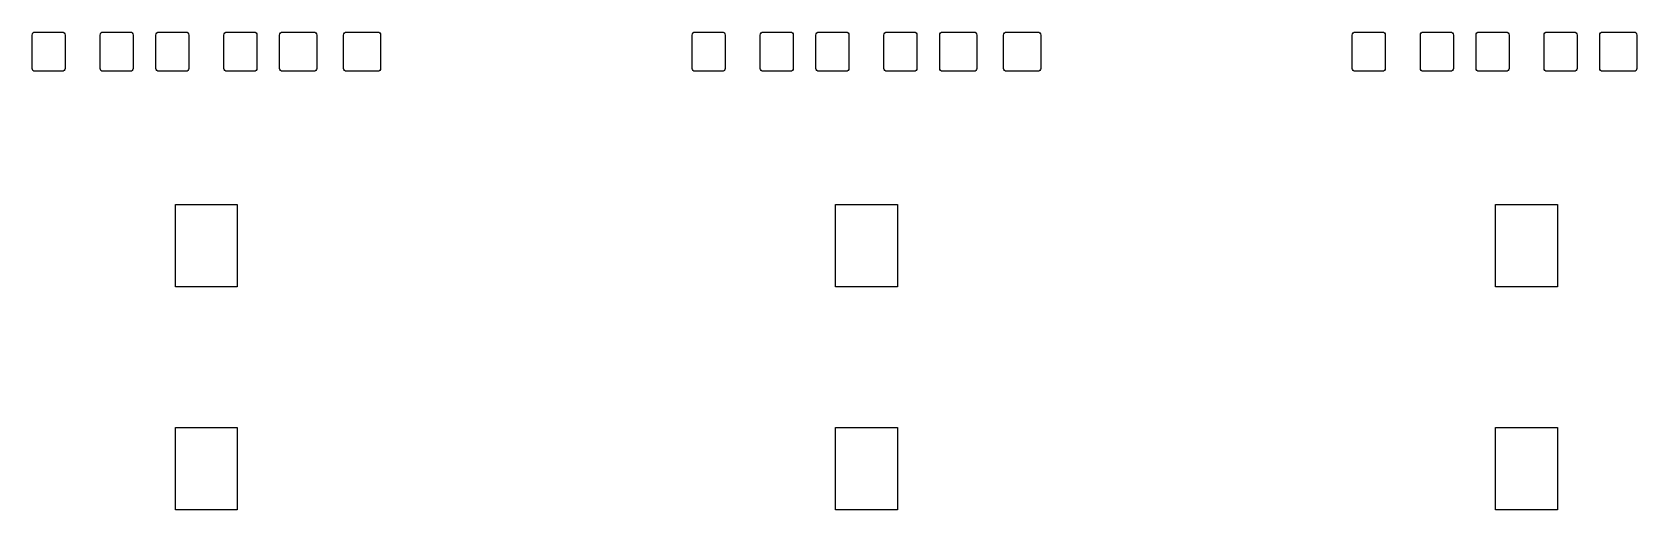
# Model space of a CAD drawing. Header units: inches. Extents: x 4.52 to 7.77, y -6.01 to -2.23.
# Drawn here: x 4.578 to 6.109, y -5.969 to -5.513 of the extents above; entities that cross this region are included whole.
import ezdxf

# ---------------------------------------------------------------- set-up
doc = ezdxf.new("R2010")
doc.units = ezdxf.units.IN
doc.header["$MEASUREMENT"] = 0
doc.layers.add('F.Paste', color=253, linetype='CONTINUOUS', true_color=0xb4a09a)

msp = doc.modelspace()

# ---------------------------------------------------------------- linework, layer by layer
at = {"layer": 'F.Paste', "linetype": 'CONTINUOUS'}
for p, q in [((4.5786, -5.5136), (4.5795, -5.513)), ((4.5795, -5.513), (4.5806, -5.5128)), ((4.5806, -5.5128), (4.6064, -5.5128)), ((4.6064, -5.5128), (4.6075, -5.513)), ((4.6075, -5.513), (4.6084, -5.5136)), ((4.6435, -5.5136), (4.6444, -5.513)), ((4.6444, -5.513), (4.6455, -5.5128)), ((4.6455, -5.5128), (4.6714, -5.5128)), ((4.6714, -5.5128), (4.6725, -5.513)), ((4.6725, -5.513), (4.6734, -5.5136)), ((4.6967, -5.5136), (4.6976, -5.513)), ((4.6976, -5.513), (4.6987, -5.5128)), ((4.6987, -5.5128), (4.7246, -5.5128)), ((4.7246, -5.5128), (4.7256, -5.513)), ((4.7256, -5.513), (4.7265, -5.5136)), ((4.7616, -5.5136), (4.7626, -5.513)), ((4.7626, -5.513), (4.7636, -5.5128)), ((4.7636, -5.5128), (4.7895, -5.5128)), ((4.7895, -5.5128), (4.7906, -5.513)), ((4.7906, -5.513), (4.7915, -5.5136)), ((4.8148, -5.5136), (4.8157, -5.513)), ((4.8157, -5.513), (4.8168, -5.5128)), ((4.8168, -5.5128), (4.8466, -5.5128)), ((4.8466, -5.5128), (4.8477, -5.513)), ((4.8477, -5.513), (4.8486, -5.5136)), ((4.8758, -5.5136), (4.8767, -5.513)), ((4.8767, -5.513), (4.8778, -5.5128)), ((4.8778, -5.5128), (4.9076, -5.5128)), ((4.9076, -5.5128), (4.9087, -5.513)), ((4.9087, -5.513), (4.9096, -5.5136)), ((5.2085, -5.5136), (5.2094, -5.513)), ((5.2094, -5.513), (5.2105, -5.5128)), ((5.2105, -5.5128), (5.2364, -5.5128)), ((5.2364, -5.5128), (5.2374, -5.513)), ((5.2374, -5.513), (5.2384, -5.5136)), ((5.2735, -5.5136), (5.2744, -5.513)), ((5.2744, -5.513), (5.2754, -5.5128)), ((5.2754, -5.5128), (5.3013, -5.5128)), ((5.3013, -5.5128), (5.3024, -5.513)), ((5.3024, -5.513), (5.3033, -5.5136)), ((5.3266, -5.5136), (5.3275, -5.513)), ((5.3275, -5.513), (5.3286, -5.5128)), ((5.3286, -5.5128), (5.3545, -5.5128)), ((5.3545, -5.5128), (5.3556, -5.513)), ((5.3556, -5.513), (5.3565, -5.5136)), ((5.3916, -5.5136), (5.3925, -5.513)), ((5.3925, -5.513), (5.3936, -5.5128)), ((5.3936, -5.5128), (5.4194, -5.5128)), ((5.4194, -5.5128), (5.4205, -5.513)), ((5.4205, -5.513), (5.4214, -5.5136)), ((5.4447, -5.5136), (5.4456, -5.513)), ((5.4456, -5.513), (5.4467, -5.5128)), ((5.4467, -5.5128), (5.4765, -5.5128)), ((5.4765, -5.5128), (5.4776, -5.513)), ((5.4776, -5.513), (5.4785, -5.5136)), ((5.5057, -5.5136), (5.5067, -5.513)), ((5.5067, -5.513), (5.5077, -5.5128)), ((5.5077, -5.5128), (5.5376, -5.5128)), ((5.5376, -5.5128), (5.5386, -5.513)), ((5.5386, -5.513), (5.5395, -5.5136)), ((5.8384, -5.5136), (5.8393, -5.513)), ((5.8393, -5.513), (5.8404, -5.5128)), ((5.8404, -5.5128), (5.8663, -5.5128)), ((5.8663, -5.5128), (5.8674, -5.513)), ((5.8674, -5.513), (5.8683, -5.5136)), ((5.9034, -5.5136), (5.9043, -5.513)), ((5.9043, -5.513), (5.9054, -5.5128)), ((5.9054, -5.5128), (5.9313, -5.5128)), ((5.9313, -5.5128), (5.9323, -5.513)), ((5.9323, -5.513), (5.9332, -5.5136)), ((5.9565, -5.5136), (5.9574, -5.513)), ((5.9574, -5.513), (5.9585, -5.5128)), ((5.9585, -5.5128), (5.9844, -5.5128)), ((5.9844, -5.5128), (5.9855, -5.513)), ((5.9855, -5.513), (5.9864, -5.5136)), ((6.0215, -5.5136), (6.0224, -5.513)), ((6.0224, -5.513), (6.0235, -5.5128)), ((6.0235, -5.5128), (6.0494, -5.5128)), ((6.0494, -5.5128), (6.0504, -5.513)), ((6.0504, -5.513), (6.0513, -5.5136)), ((6.0746, -5.5136), (6.0755, -5.513)), ((6.0755, -5.513), (6.0766, -5.5128)), ((6.0766, -5.5128), (6.1064, -5.5128)), ((6.1064, -5.5128), (6.1075, -5.513)), ((6.1075, -5.513), (6.1084, -5.5136)), ((4.5778, -5.5156), (4.578, -5.5145)), ((4.5778, -5.5474), (4.5778, -5.5156)), ((4.578, -5.5145), (4.5786, -5.5136)), ((4.6084, -5.5136), (4.609, -5.5145)), ((4.609, -5.5145), (4.6093, -5.5156)), ((4.6093, -5.5156), (4.6093, -5.5474)), ((4.6427, -5.5156), (4.6429, -5.5145)), ((4.6427, -5.5474), (4.6427, -5.5156)), ((4.6429, -5.5145), (4.6435, -5.5136)), ((4.6734, -5.5136), (4.674, -5.5145)), ((4.674, -5.5145), (4.6742, -5.5156)), ((4.6742, -5.5156), (4.6742, -5.5474)), ((4.6959, -5.5156), (4.6961, -5.5145)), ((4.6959, -5.5474), (4.6959, -5.5156)), ((4.6961, -5.5145), (4.6967, -5.5136)), ((4.7265, -5.5136), (4.7271, -5.5145)), ((4.7271, -5.5145), (4.7274, -5.5156)), ((4.7274, -5.5156), (4.7274, -5.5474)), ((4.7608, -5.5156), (4.761, -5.5145)), ((4.7608, -5.5474), (4.7608, -5.5156)), ((4.761, -5.5145), (4.7616, -5.5136)), ((4.7915, -5.5136), (4.7921, -5.5145)), ((4.7921, -5.5145), (4.7923, -5.5156)), ((4.7923, -5.5156), (4.7923, -5.5474)), ((4.814, -5.5156), (4.8142, -5.5145)), ((4.814, -5.5474), (4.814, -5.5156)), ((4.8142, -5.5145), (4.8148, -5.5136)), ((4.8486, -5.5136), (4.8492, -5.5145)), ((4.8492, -5.5145), (4.8494, -5.5156)), ((4.8494, -5.5156), (4.8494, -5.5474)), ((4.875, -5.5156), (4.8752, -5.5145)), ((4.875, -5.5474), (4.875, -5.5156)), ((4.8752, -5.5145), (4.8758, -5.5136)), ((4.9096, -5.5136), (4.9102, -5.5145)), ((4.9102, -5.5145), (4.9104, -5.5156)), ((4.9104, -5.5156), (4.9104, -5.5474)), ((5.2077, -5.5156), (5.2079, -5.5145)), ((5.2077, -5.5474), (5.2077, -5.5156)), ((5.2079, -5.5145), (5.2085, -5.5136)), ((5.2384, -5.5136), (5.239, -5.5145)), ((5.239, -5.5145), (5.2392, -5.5156)), ((5.2392, -5.5156), (5.2392, -5.5474)), ((5.2726, -5.5156), (5.2729, -5.5145)), ((5.2726, -5.5474), (5.2726, -5.5156)), ((5.2729, -5.5145), (5.2735, -5.5136)), ((5.3033, -5.5136), (5.3039, -5.5145)), ((5.3039, -5.5145), (5.3041, -5.5156)), ((5.3041, -5.5156), (5.3041, -5.5474)), ((5.3258, -5.5156), (5.326, -5.5145)), ((5.3258, -5.5474), (5.3258, -5.5156)), ((5.326, -5.5145), (5.3266, -5.5136)), ((5.3565, -5.5136), (5.3571, -5.5145)), ((5.3571, -5.5145), (5.3573, -5.5156)), ((5.3573, -5.5156), (5.3573, -5.5474)), ((5.3907, -5.5156), (5.391, -5.5145)), ((5.3907, -5.5474), (5.3907, -5.5156)), ((5.391, -5.5145), (5.3916, -5.5136)), ((5.4214, -5.5136), (5.422, -5.5145)), ((5.422, -5.5145), (5.4222, -5.5156)), ((5.4222, -5.5156), (5.4222, -5.5474)), ((5.4439, -5.5156), (5.4441, -5.5145)), ((5.4439, -5.5474), (5.4439, -5.5156)), ((5.4441, -5.5145), (5.4447, -5.5136)), ((5.4785, -5.5136), (5.4791, -5.5145)), ((5.4791, -5.5145), (5.4793, -5.5156)), ((5.4793, -5.5156), (5.4793, -5.5474)), ((5.5049, -5.5156), (5.5051, -5.5145)), ((5.5049, -5.5474), (5.5049, -5.5156)), ((5.5051, -5.5145), (5.5057, -5.5136)), ((5.5395, -5.5136), (5.5401, -5.5145)), ((5.5401, -5.5145), (5.5404, -5.5156)), ((5.5404, -5.5156), (5.5404, -5.5474)), ((5.8376, -5.5156), (5.8378, -5.5145)), ((5.8376, -5.5474), (5.8376, -5.5156)), ((5.8378, -5.5145), (5.8384, -5.5136)), ((5.8683, -5.5136), (5.8689, -5.5145)), ((5.8689, -5.5145), (5.8691, -5.5156)), ((5.8691, -5.5156), (5.8691, -5.5474)), ((5.9026, -5.5156), (5.9028, -5.5145)), ((5.9026, -5.5474), (5.9026, -5.5156)), ((5.9028, -5.5145), (5.9034, -5.5136)), ((5.9332, -5.5136), (5.9338, -5.5145)), ((5.9338, -5.5145), (5.9341, -5.5156)), ((5.9341, -5.5156), (5.9341, -5.5474)), ((5.9557, -5.5156), (5.9559, -5.5145)), ((5.9557, -5.5474), (5.9557, -5.5156)), ((5.9559, -5.5145), (5.9565, -5.5136)), ((5.9864, -5.5136), (5.987, -5.5145)), ((5.987, -5.5145), (5.9872, -5.5156)), ((5.9872, -5.5156), (5.9872, -5.5474)), ((6.0207, -5.5156), (6.0209, -5.5145)), ((6.0207, -5.5474), (6.0207, -5.5156)), ((6.0209, -5.5145), (6.0215, -5.5136)), ((6.0513, -5.5136), (6.052, -5.5145)), ((6.052, -5.5145), (6.0522, -5.5156)), ((6.0522, -5.5156), (6.0522, -5.5474)), ((6.0738, -5.5156), (6.074, -5.5145)), ((6.0738, -5.5474), (6.0738, -5.5156)), ((6.074, -5.5145), (6.0746, -5.5136)), ((6.1084, -5.5136), (6.109, -5.5145)), ((6.109, -5.5145), (6.1093, -5.5156)), ((6.1093, -5.5156), (6.1093, -5.5474)), ((4.578, -5.5485), (4.5778, -5.5474)), ((4.5786, -5.5494), (4.578, -5.5485)), ((4.5795, -5.55), (4.5786, -5.5494)), ((4.5806, -5.5502), (4.5795, -5.55)), ((4.6064, -5.5502), (4.5806, -5.5502)), ((4.6075, -5.55), (4.6064, -5.5502)), ((4.6084, -5.5494), (4.6075, -5.55)), ((4.609, -5.5485), (4.6084, -5.5494)), ((4.6093, -5.5474), (4.609, -5.5485)), ((4.6429, -5.5485), (4.6427, -5.5474)), ((4.6435, -5.5494), (4.6429, -5.5485)), ((4.6444, -5.55), (4.6435, -5.5494)), ((4.6455, -5.5502), (4.6444, -5.55)), ((4.6714, -5.5502), (4.6455, -5.5502)), ((4.6725, -5.55), (4.6714, -5.5502)), ((4.6734, -5.5494), (4.6725, -5.55)), ((4.674, -5.5485), (4.6734, -5.5494)), ((4.6742, -5.5474), (4.674, -5.5485)), ((4.6961, -5.5485), (4.6959, -5.5474)), ((4.6967, -5.5494), (4.6961, -5.5485)), ((4.6976, -5.55), (4.6967, -5.5494)), ((4.6987, -5.5502), (4.6976, -5.55)), ((4.7246, -5.5502), (4.6987, -5.5502)), ((4.7256, -5.55), (4.7246, -5.5502)), ((4.7265, -5.5494), (4.7256, -5.55)), ((4.7271, -5.5485), (4.7265, -5.5494)), ((4.7274, -5.5474), (4.7271, -5.5485)), ((4.761, -5.5485), (4.7608, -5.5474)), ((4.7616, -5.5494), (4.761, -5.5485)), ((4.7626, -5.55), (4.7616, -5.5494)), ((4.7636, -5.5502), (4.7626, -5.55)), ((4.7895, -5.5502), (4.7636, -5.5502)), ((4.7906, -5.55), (4.7895, -5.5502)), ((4.7915, -5.5494), (4.7906, -5.55)), ((4.7921, -5.5485), (4.7915, -5.5494)), ((4.7923, -5.5474), (4.7921, -5.5485)), ((4.8142, -5.5485), (4.814, -5.5474)), ((4.8148, -5.5494), (4.8142, -5.5485)), ((4.8157, -5.55), (4.8148, -5.5494)), ((4.8168, -5.5502), (4.8157, -5.55)), ((4.8466, -5.5502), (4.8168, -5.5502)), ((4.8477, -5.55), (4.8466, -5.5502)), ((4.8486, -5.5494), (4.8477, -5.55)), ((4.8492, -5.5485), (4.8486, -5.5494)), ((4.8494, -5.5474), (4.8492, -5.5485)), ((4.8752, -5.5485), (4.875, -5.5474)), ((4.8758, -5.5494), (4.8752, -5.5485)), ((4.8767, -5.55), (4.8758, -5.5494)), ((4.8778, -5.5502), (4.8767, -5.55)), ((4.9076, -5.5502), (4.8778, -5.5502)), ((4.9087, -5.55), (4.9076, -5.5502)), ((4.9096, -5.5494), (4.9087, -5.55)), ((4.9102, -5.5485), (4.9096, -5.5494)), ((4.9104, -5.5474), (4.9102, -5.5485)), ((5.2079, -5.5485), (5.2077, -5.5474)), ((5.2085, -5.5494), (5.2079, -5.5485)), ((5.2094, -5.55), (5.2085, -5.5494)), ((5.2105, -5.5502), (5.2094, -5.55)), ((5.2364, -5.5502), (5.2105, -5.5502)), ((5.2374, -5.55), (5.2364, -5.5502)), ((5.2384, -5.5494), (5.2374, -5.55)), ((5.239, -5.5485), (5.2384, -5.5494)), ((5.2392, -5.5474), (5.239, -5.5485)), ((5.2729, -5.5485), (5.2726, -5.5474)), ((5.2735, -5.5494), (5.2729, -5.5485)), ((5.2744, -5.55), (5.2735, -5.5494)), ((5.2754, -5.5502), (5.2744, -5.55)), ((5.3013, -5.5502), (5.2754, -5.5502)), ((5.3024, -5.55), (5.3013, -5.5502)), ((5.3033, -5.5494), (5.3024, -5.55)), ((5.3039, -5.5485), (5.3033, -5.5494)), ((5.3041, -5.5474), (5.3039, -5.5485)), ((5.326, -5.5485), (5.3258, -5.5474)), ((5.3266, -5.5494), (5.326, -5.5485)), ((5.3275, -5.55), (5.3266, -5.5494)), ((5.3286, -5.5502), (5.3275, -5.55)), ((5.3545, -5.5502), (5.3286, -5.5502)), ((5.3556, -5.55), (5.3545, -5.5502)), ((5.3565, -5.5494), (5.3556, -5.55)), ((5.3571, -5.5485), (5.3565, -5.5494)), ((5.3573, -5.5474), (5.3571, -5.5485)), ((5.391, -5.5485), (5.3907, -5.5474)), ((5.3916, -5.5494), (5.391, -5.5485)), ((5.3925, -5.55), (5.3916, -5.5494)), ((5.3936, -5.5502), (5.3925, -5.55)), ((5.4194, -5.5502), (5.3936, -5.5502)), ((5.4205, -5.55), (5.4194, -5.5502)), ((5.4214, -5.5494), (5.4205, -5.55)), ((5.422, -5.5485), (5.4214, -5.5494)), ((5.4222, -5.5474), (5.422, -5.5485)), ((5.4441, -5.5485), (5.4439, -5.5474)), ((5.4447, -5.5494), (5.4441, -5.5485)), ((5.4456, -5.55), (5.4447, -5.5494)), ((5.4467, -5.5502), (5.4456, -5.55)), ((5.4765, -5.5502), (5.4467, -5.5502)), ((5.4776, -5.55), (5.4765, -5.5502)), ((5.4785, -5.5494), (5.4776, -5.55)), ((5.4791, -5.5485), (5.4785, -5.5494)), ((5.4793, -5.5474), (5.4791, -5.5485)), ((5.5051, -5.5485), (5.5049, -5.5474)), ((5.5057, -5.5494), (5.5051, -5.5485)), ((5.5067, -5.55), (5.5057, -5.5494)), ((5.5077, -5.5502), (5.5067, -5.55)), ((5.5376, -5.5502), (5.5077, -5.5502)), ((5.5386, -5.55), (5.5376, -5.5502)), ((5.5395, -5.5494), (5.5386, -5.55)), ((5.5401, -5.5485), (5.5395, -5.5494)), ((5.5404, -5.5474), (5.5401, -5.5485)), ((5.8378, -5.5485), (5.8376, -5.5474)), ((5.8384, -5.5494), (5.8378, -5.5485)), ((5.8393, -5.55), (5.8384, -5.5494)), ((5.8404, -5.5502), (5.8393, -5.55)), ((5.8663, -5.5502), (5.8404, -5.5502)), ((5.8674, -5.55), (5.8663, -5.5502)), ((5.8683, -5.5494), (5.8674, -5.55)), ((5.8689, -5.5485), (5.8683, -5.5494)), ((5.8691, -5.5474), (5.8689, -5.5485)), ((5.9028, -5.5485), (5.9026, -5.5474)), ((5.9034, -5.5494), (5.9028, -5.5485)), ((5.9043, -5.55), (5.9034, -5.5494)), ((5.9054, -5.5502), (5.9043, -5.55)), ((5.9313, -5.5502), (5.9054, -5.5502)), ((5.9323, -5.55), (5.9313, -5.5502)), ((5.9332, -5.5494), (5.9323, -5.55)), ((5.9338, -5.5485), (5.9332, -5.5494)), ((5.9341, -5.5474), (5.9338, -5.5485)), ((5.9559, -5.5485), (5.9557, -5.5474)), ((5.9565, -5.5494), (5.9559, -5.5485)), ((5.9574, -5.55), (5.9565, -5.5494)), ((5.9585, -5.5502), (5.9574, -5.55)), ((5.9844, -5.5502), (5.9585, -5.5502)), ((5.9855, -5.55), (5.9844, -5.5502)), ((5.9864, -5.5494), (5.9855, -5.55)), ((5.987, -5.5485), (5.9864, -5.5494)), ((5.9872, -5.5474), (5.987, -5.5485)), ((6.0209, -5.5485), (6.0207, -5.5474)), ((6.0215, -5.5494), (6.0209, -5.5485)), ((6.0224, -5.55), (6.0215, -5.5494)), ((6.0235, -5.5502), (6.0224, -5.55)), ((6.0494, -5.5502), (6.0235, -5.5502)), ((6.0504, -5.55), (6.0494, -5.5502)), ((6.0513, -5.5494), (6.0504, -5.55)), ((6.052, -5.5485), (6.0513, -5.5494)), ((6.0522, -5.5474), (6.052, -5.5485)), ((6.074, -5.5485), (6.0738, -5.5474)), ((6.0746, -5.5494), (6.074, -5.5485)), ((6.0755, -5.55), (6.0746, -5.5494)), ((6.0766, -5.5502), (6.0755, -5.55)), ((6.1064, -5.5502), (6.0766, -5.5502)), ((6.1075, -5.55), (6.1064, -5.5502)), ((6.1084, -5.5494), (6.1075, -5.55)), ((6.109, -5.5485), (6.1084, -5.5494)), ((6.1093, -5.5474), (6.109, -5.5485)), ((4.7146, -5.7559), (4.7146, -5.6772)), ((4.7146, -5.6772), (4.7736, -5.6772)), ((4.7736, -5.6772), (4.7736, -5.7559)), ((5.3445, -5.7559), (5.3445, -5.6772)), ((5.3445, -5.6772), (5.4035, -5.6772)), ((5.4035, -5.6772), (5.4035, -5.7559)), ((5.9744, -5.7559), (5.9744, -5.6772)), ((5.9744, -5.6772), (6.0335, -5.6772)), ((6.0335, -5.6772), (6.0335, -5.7559)), ((4.7736, -5.7559), (4.7146, -5.7559)), ((5.4035, -5.7559), (5.3445, -5.7559)), ((6.0335, -5.7559), (5.9744, -5.7559)), ((4.7146, -5.9685), (4.7146, -5.8898)), ((4.7146, -5.8898), (4.7736, -5.8898)), ((4.7736, -5.8898), (4.7736, -5.9685)), ((5.3445, -5.9685), (5.3445, -5.8898)), ((5.3445, -5.8898), (5.4035, -5.8898)), ((5.4035, -5.8898), (5.4035, -5.9685)), ((5.9744, -5.9685), (5.9744, -5.8898)), ((5.9744, -5.8898), (6.0335, -5.8898)), ((6.0335, -5.8898), (6.0335, -5.9685)), ((4.7736, -5.9685), (4.7146, -5.9685)), ((5.4035, -5.9685), (5.3445, -5.9685)), ((6.0335, -5.9685), (5.9744, -5.9685))]:
    msp.add_line(p, q, dxfattribs=at)

doc.saveas('drawing.dxf')
